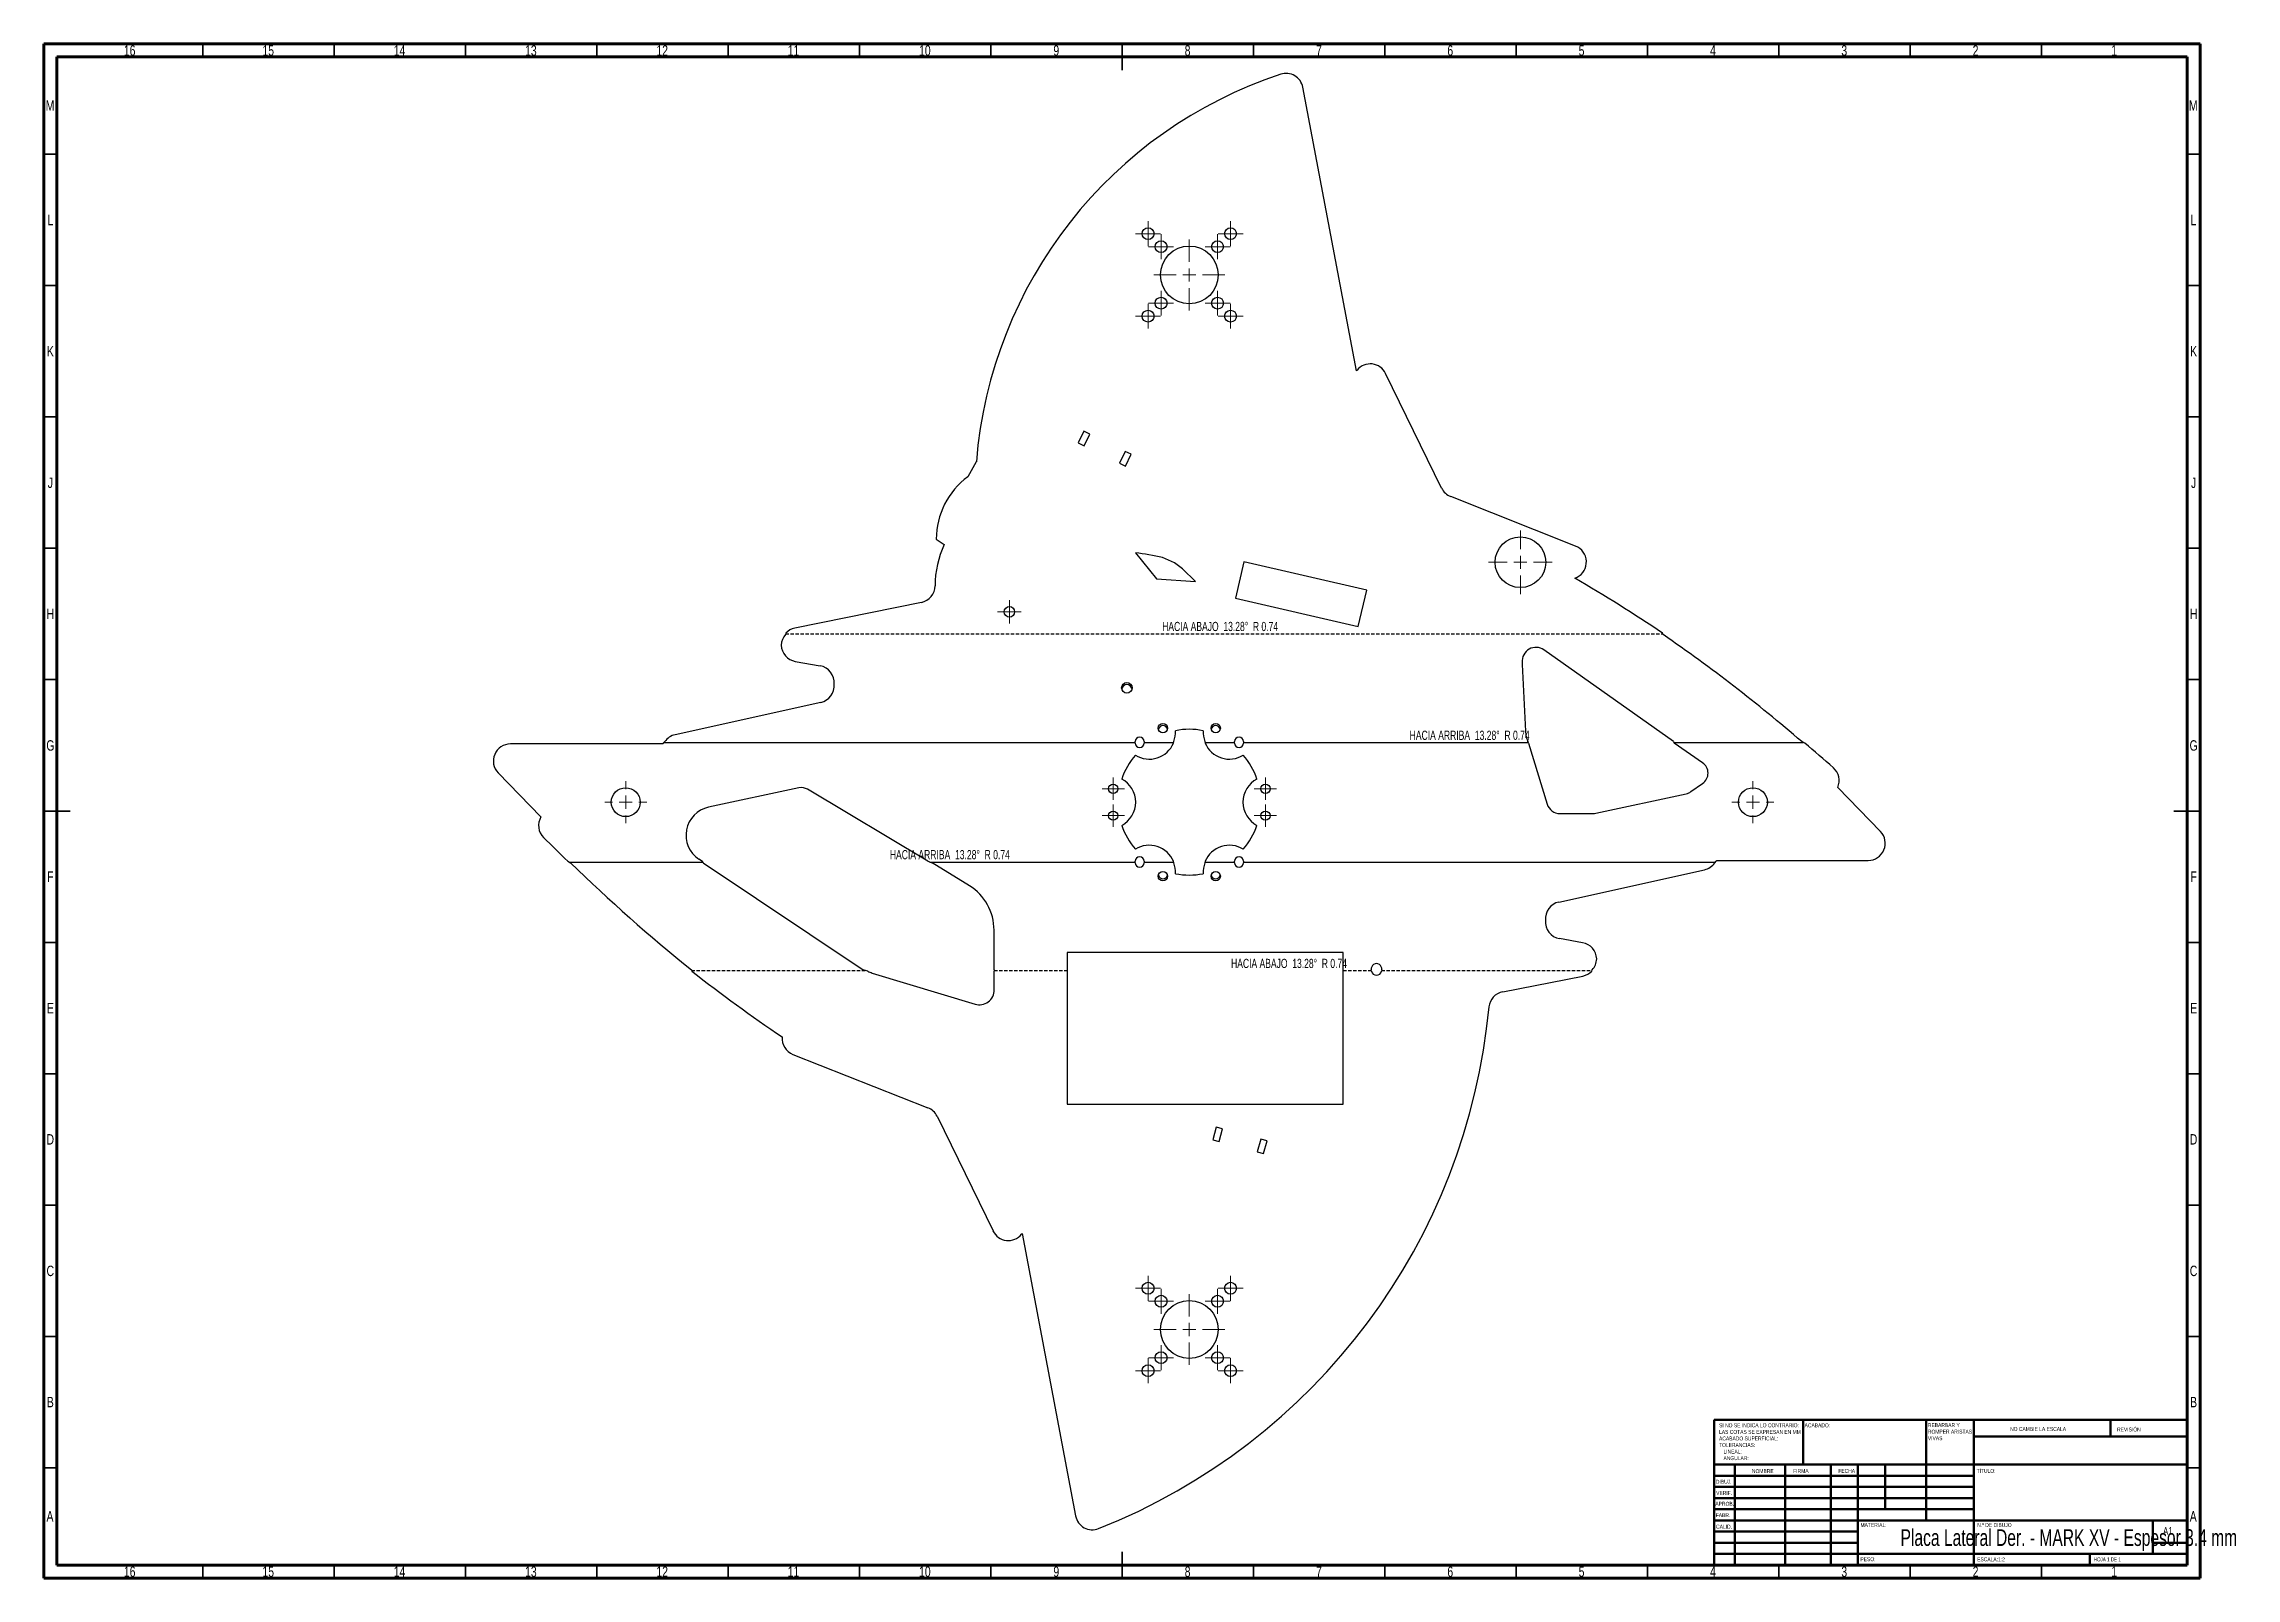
# Model space of a CAD drawing. Header units: millimetres. Extents: x 15 to 850, y 5 to 589.
import ezdxf

# ---------------------------------------------------------------- set-up
doc = ezdxf.new("R2010")
doc.units = ezdxf.units.MM
doc.linetypes.add('HIDDEN', pattern=[1.905, 1.27, -0.635])
doc.styles.add('SLDTEXTSTYLE0', font='TXT', dxfattribs={"width": 0.75})
doc.styles.add('SLDTEXTSTYLE1', font='TXT', dxfattribs={"width": 0.681818})
doc.styles.add('SLDTEXTSTYLE2', font='TXT', dxfattribs={"width": 0.7})
doc.styles.add('SLDTEXTSTYLE3', font='TXT', dxfattribs={"width": 0.694444})
doc.styles.add('SLDTEXTSTYLE4', font='TXT', dxfattribs={"width": 0.696429})

# ---------------------------------------------------------------- blocks, each defined once
blk = doc.blocks.new('SW_NOTE_0')
at = {"color": 0, "linetype": 'Continuous', "lineweight": 0, "char_height": 1.5, "attachment_point": 1, "style": 'SLDTEXTSTYLE0'}
for s, insert in [('SI NO SE INDICA LO CONTRARIO:', (0, 1.93)), ('ACABADO SUPERFICIAL:', (0, -3.07)), ('TOLERANCIAS:', (0, -5.57)), ('LAS COTAS SE EXPRESAN EN MM', (0, -0.57)), ('LINEAL:', (1.69, -8.07)), ('ANGULAR:', (1.69, -10.57))]:
    blk.add_mtext(s, dxfattribs=dict(at, insert=insert))
blk = doc.blocks.new('SW_NOTE_0_1')
at = {"color": 0, "linetype": 'Continuous', "lineweight": 0, "char_height": 1.5, "attachment_point": 1, "style": 'SLDTEXTSTYLE0'}
for s, insert in [('REBARBAR Y', (0, 1.93)), ('VIVAS', (0, -3.07)), ('ROMPER ARISTAS', (0, -0.57))]:
    blk.add_mtext(s, dxfattribs=dict(at, insert=insert))
blk = doc.blocks.new('SW_CENTERMARKSYMBOL_0')
at = {"color": 0, "linetype": 'Continuous', "lineweight": 18}
for p, q in [((0, 0), (-2.5, 0)), ((0, 2.5), (0, 4.25)), ((0, 0), (0, 2.5)), ((0, 0), (2.5, 0)), ((0, 0), (0, -2.5)), ((2.5, 0), (4.25, 0)), ((-2.5, 0), (-4.25, 0)), ((0, -2.5), (0, -4.25))]:
    blk.add_line(p, q, dxfattribs=at)
blk = doc.blocks.new('SW_CENTERMARKSYMBOL_1')
at = {"color": 0, "linetype": 'Continuous', "lineweight": 18}
for p, q in [((0, 0), (-2.5, 0)), ((0, 5), (0, 8)), ((0, 0), (0, 2.5)), ((0, 0), (2.5, 0)), ((0, 0), (0, -2.5)), ((5, 0), (8, 0)), ((-5, 0), (-8, 0)), ((0, -5), (0, -8))]:
    blk.add_line(p, q, dxfattribs=at)
blk = doc.blocks.new('SW_CENTERMARKSYMBOL_2')
at = {"color": 0, "linetype": 'Continuous', "lineweight": 18}
for p, q in [((0, 0), (-2.5, 0)), ((0, 2.5), (0, 4.25)), ((0, 0), (0, 2.5)), ((0, 0), (2.5, 0)), ((0, 0), (0, -2.5)), ((2.5, 0), (4.25, 0)), ((-2.5, 0), (-4.25, 0)), ((0, -2.5), (0, -4.25))]:
    blk.add_line(p, q, dxfattribs=at)
blk = doc.blocks.new('SW_CENTERMARKSYMBOL_3')
at = {"color": 0, "linetype": 'Continuous', "lineweight": 18}
for p, q in [((0, 0), (-2.5, 0)), ((0, 2.5), (0, 4.25)), ((0, 0), (0, 2.5)), ((0, 0), (2.5, 0)), ((0, 0), (0, -2.5)), ((2.5, 0), (4.25, 0)), ((-2.5, 0), (-4.25, 0)), ((0, -2.5), (0, -4.25))]:
    blk.add_line(p, q, dxfattribs=at)
blk = doc.blocks.new('SW_CENTERMARKSYMBOL_4')
at = {"color": 0, "linetype": 'Continuous', "lineweight": 18}
for p, q in [((0, 0), (-2.5, 0)), ((0, 5), (0, 8)), ((0, 0), (0, 2.5)), ((0, 0), (2.5, 0)), ((0, 0), (0, -2.5)), ((5, 0), (8, 0)), ((-5, 0), (-8, 0)), ((0, -5), (0, -8))]:
    blk.add_line(p, q, dxfattribs=at)
blk = doc.blocks.new('SW_CENTERMARKSYMBOL_5')
at = {"color": 0, "linetype": 'Continuous', "lineweight": 18}
for p, q in [((0, 0), (-2.5, 0)), ((0, 2.5), (0, 4.25)), ((0, 0), (0, 2.5)), ((0, 0), (2.5, 0)), ((0, 0), (0, -2.5)), ((2.5, 0), (4.25, 0)), ((-2.5, 0), (-4.25, 0)), ((0, -2.5), (0, -4.25))]:
    blk.add_line(p, q, dxfattribs=at)
blk = doc.blocks.new('SW_CENTERMARKSYMBOL_6')
at = {"color": 0, "linetype": 'Continuous', "lineweight": 18}
for p, q in [((0, 0), (-2.5, 0)), ((0, 2.5), (0, 4.75)), ((0, 0), (0, 2.5)), ((0, 0), (2.5, 0)), ((0, 0), (0, -2.5)), ((2.5, 0), (4.75, 0)), ((-2.5, 0), (-4.75, 0)), ((0, -2.5), (0, -4.75))]:
    blk.add_line(p, q, dxfattribs=at)
blk = doc.blocks.new('SW_CENTERMARKSYMBOL_7')
at = {"color": 0, "linetype": 'Continuous', "lineweight": 18}
for p, q in [((0, 0), (-2.5, 0)), ((0, 2.5), (0, 4.75)), ((0, 0), (0, 2.5)), ((0, 0), (2.5, 0)), ((0, 0), (0, -2.5)), ((2.5, 0), (4.75, 0)), ((-2.5, 0), (-4.75, 0)), ((0, -2.5), (0, -4.75))]:
    blk.add_line(p, q, dxfattribs=at)
blk = doc.blocks.new('SW_CENTERMARKSYMBOL_8')
at = {"color": 0, "linetype": 'Continuous', "lineweight": 18}
for p, q in [((0, 0), (-2.5, 0)), ((0, 2.5), (0, 4.75)), ((0, 0), (0, 2.5)), ((0, 0), (2.5, 0)), ((0, 0), (0, -2.5)), ((2.5, 0), (4.75, 0)), ((-2.5, 0), (-4.75, 0)), ((0, -2.5), (0, -4.75))]:
    blk.add_line(p, q, dxfattribs=at)
blk = doc.blocks.new('SW_CENTERMARKSYMBOL_9')
at = {"color": 0, "linetype": 'Continuous', "lineweight": 18}
for p, q in [((0, 0), (-2.5, 0)), ((0, 2.5), (0, 4.75)), ((0, 0), (0, 2.5)), ((0, 0), (2.5, 0)), ((0, 0), (0, -2.5)), ((2.5, 0), (4.75, 0)), ((-2.5, 0), (-4.75, 0)), ((0, -2.5), (0, -4.75))]:
    blk.add_line(p, q, dxfattribs=at)
blk = doc.blocks.new('SW_CENTERMARKSYMBOL_10')
at = {"color": 0, "linetype": 'Continuous', "lineweight": 18}
for p, q in [((0, 5), (0, 13.5)), ((0, 0), (-2.5, 0)), ((0, 0), (0, 2.5)), ((0, 0), (2.5, 0)), ((0, 0), (0, -2.5)), ((5, 0), (13.5, 0)), ((-5, 0), (-13.5, 0)), ((0, -5), (0, -13.5))]:
    blk.add_line(p, q, dxfattribs=at)
blk = doc.blocks.new('SW_CENTERMARKSYMBOL_11')
at = {"color": 0, "linetype": 'Continuous', "lineweight": 18}
for p, q in [((0, 0), (-2.5, 0)), ((0, 2.5), (0, 4.75)), ((0, 0), (0, 2.5)), ((0, 0), (2.5, 0)), ((0, 0), (0, -2.5)), ((2.5, 0), (4.75, 0)), ((-2.5, 0), (-4.75, 0)), ((0, -2.5), (0, -4.75))]:
    blk.add_line(p, q, dxfattribs=at)
blk = doc.blocks.new('SW_CENTERMARKSYMBOL_12')
at = {"color": 0, "linetype": 'Continuous', "lineweight": 18}
for p, q in [((0, 0), (-2.5, 0)), ((0, 2.5), (0, 4.75)), ((0, 0), (0, 2.5)), ((0, 0), (2.5, 0)), ((0, 0), (0, -2.5)), ((2.5, 0), (4.75, 0)), ((-2.5, 0), (-4.75, 0)), ((0, -2.5), (0, -4.75))]:
    blk.add_line(p, q, dxfattribs=at)
blk = doc.blocks.new('SW_CENTERMARKSYMBOL_13')
at = {"color": 0, "linetype": 'Continuous', "lineweight": 18}
for p, q in [((0, 0), (-2.5, 0)), ((0, 2.5), (0, 4.75)), ((0, 0), (0, 2.5)), ((0, 0), (2.5, 0)), ((0, 0), (0, -2.5)), ((2.5, 0), (4.75, 0)), ((-2.5, 0), (-4.75, 0)), ((0, -2.5), (0, -4.75))]:
    blk.add_line(p, q, dxfattribs=at)
blk = doc.blocks.new('SW_CENTERMARKSYMBOL_14')
at = {"color": 0, "linetype": 'Continuous', "lineweight": 18}
for p, q in [((0, 0), (-2.5, 0)), ((0, 2.5), (0, 4.75)), ((0, 0), (0, 2.5)), ((0, 0), (2.5, 0)), ((0, 0), (0, -2.5)), ((2.5, 0), (4.75, 0)), ((-2.5, 0), (-4.75, 0)), ((0, -2.5), (0, -4.75))]:
    blk.add_line(p, q, dxfattribs=at)
blk = doc.blocks.new('SW_CENTERMARKSYMBOL_15')
at = {"color": 0, "linetype": 'Continuous', "lineweight": 18}
for p, q in [((-2.5, 0), (-4.5, 0)), ((0, 0), (-2.5, 0)), ((0, 2.5), (0, 4.5)), ((0, 0), (0, 2.5)), ((0, 0), (2.5, 0)), ((0, 0), (0, -2.5)), ((2.5, 0), (4.5, 0)), ((0, -2.5), (0, -4.5))]:
    blk.add_line(p, q, dxfattribs=at)
blk = doc.blocks.new('SW_CENTERMARKSYMBOL_16')
at = {"color": 0, "linetype": 'Continuous', "lineweight": 18}
for p, q in [((0, 0), (-2.5, 0)), ((0, 2.5), (0, 4.75)), ((0, 0), (0, 2.5)), ((0, 0), (2.5, 0)), ((0, 0), (0, -2.5)), ((2.5, 0), (4.75, 0)), ((-2.5, 0), (-4.75, 0)), ((0, -2.5), (0, -4.75))]:
    blk.add_line(p, q, dxfattribs=at)
blk = doc.blocks.new('SW_CENTERMARKSYMBOL_17')
at = {"color": 0, "linetype": 'Continuous', "lineweight": 18}
for p, q in [((-2.5, 0), (-4.75, 0)), ((0, 0), (-2.5, 0)), ((0, 2.5), (0, 4.75)), ((0, 0), (0, 2.5)), ((0, 0), (2.5, 0)), ((0, 0), (0, -2.5)), ((2.5, 0), (4.75, 0)), ((0, -2.5), (0, -4.75))]:
    blk.add_line(p, q, dxfattribs=at)
blk = doc.blocks.new('SW_CENTERMARKSYMBOL_18')
at = {"color": 0, "linetype": 'Continuous', "lineweight": 18}
for p, q in [((0, 0), (-2.5, 0)), ((0, 2.5), (0, 4.75)), ((0, 0), (0, 2.5)), ((0, 0), (2.5, 0)), ((0, 0), (0, -2.5)), ((2.5, 0), (4.75, 0)), ((-2.5, 0), (-4.75, 0)), ((0, -2.5), (0, -4.75))]:
    blk.add_line(p, q, dxfattribs=at)
blk = doc.blocks.new('SW_CENTERMARKSYMBOL_19')
at = {"color": 0, "linetype": 'Continuous', "lineweight": 18}
for p, q in [((0, 0), (-2.5, 0)), ((0, 2.5), (0, 4.75)), ((0, 0), (0, 2.5)), ((0, 0), (2.5, 0)), ((0, 0), (0, -2.5)), ((2.5, 0), (4.75, 0)), ((-2.5, 0), (-4.75, 0)), ((0, -2.5), (0, -4.75))]:
    blk.add_line(p, q, dxfattribs=at)
blk = doc.blocks.new('SW_CENTERMARKSYMBOL_20')
at = {"color": 0, "linetype": 'Continuous', "lineweight": 18}
for p, q in [((0, 5), (0, 13.5)), ((-5, 0), (-13.5, 0)), ((0, 0), (-2.5, 0)), ((0, 0), (0, 2.5)), ((0, 0), (2.5, 0)), ((0, 0), (0, -2.5)), ((5, 0), (13.5, 0)), ((0, -5), (0, -13.5))]:
    blk.add_line(p, q, dxfattribs=at)
blk = doc.blocks.new('SW_CENTERMARKSYMBOL_21')
at = {"color": 0, "linetype": 'Continuous', "lineweight": 18}
for p, q in [((0, 0), (-2.5, 0)), ((0, 2.5), (0, 4.75)), ((0, 0), (0, 2.5)), ((0, 0), (2.5, 0)), ((0, 0), (0, -2.5)), ((2.5, 0), (4.75, 0)), ((-2.5, 0), (-4.75, 0)), ((0, -2.5), (0, -4.75))]:
    blk.add_line(p, q, dxfattribs=at)
blk = doc.blocks.new('SW_CENTERMARKSYMBOL_22')
at = {"color": 0, "linetype": 'Continuous', "lineweight": 18}
for p, q in [((0, 0), (-2.5, 0)), ((0, 2.5), (0, 4.75)), ((0, 0), (0, 2.5)), ((0, 0), (2.5, 0)), ((0, 0), (0, -2.5)), ((2.5, 0), (4.75, 0)), ((-2.5, 0), (-4.75, 0)), ((0, -2.5), (0, -4.75))]:
    blk.add_line(p, q, dxfattribs=at)
blk = doc.blocks.new('SW_CENTERMARKSYMBOL_23')
at = {"color": 0, "linetype": 'Continuous', "lineweight": 18}
for p, q in [((-2.5, 0), (-4.75, 0)), ((0, 0), (-2.5, 0)), ((0, 2.5), (0, 4.75)), ((0, 0), (0, 2.5)), ((0, 0), (2.5, 0)), ((0, 0), (0, -2.5)), ((2.5, 0), (4.75, 0)), ((0, -2.5), (0, -4.75))]:
    blk.add_line(p, q, dxfattribs=at)
blk = doc.blocks.new('SW_CENTERMARKSYMBOL_24')
at = {"color": 0, "linetype": 'Continuous', "lineweight": 18}
for p, q in [((-2.5, 0), (-4.75, 0)), ((0, 0), (-2.5, 0)), ((0, 2.5), (0, 4.75)), ((0, 0), (0, 2.5)), ((0, 0), (2.5, 0)), ((0, 0), (0, -2.5)), ((2.5, 0), (4.75, 0)), ((0, -2.5), (0, -4.75))]:
    blk.add_line(p, q, dxfattribs=at)
blk = doc.blocks.new('SW_CENTERMARKSYMBOL_25')
at = {"color": 0, "linetype": 'Continuous', "lineweight": 18}
for p, q in [((0, 5), (0, 12.15)), ((0, 0), (-2.5, 0)), ((0, 0), (0, 2.5)), ((0, 0), (2.5, 0)), ((0, 0), (0, -2.5)), ((5, 0), (12.15, 0)), ((-5, 0), (-12.15, 0)), ((0, -5), (0, -12.15))]:
    blk.add_line(p, q, dxfattribs=at)

msp = doc.modelspace()

# ---------------------------------------------------------------- linework, layer by layer
at = {"color": 7, "linetype": 'Continuous', "lineweight": 70}
for p, q in [((15, 5), (15, 589)), ((15, 589), (836, 589)), ((836, 589), (836, 5)), ((20, 10), (20, 584)), ((20, 584), (831, 584)), ((831, 584), (831, 10)), ((831, 10), (20, 10)), ((836, 5), (15, 5))]:
    msp.add_line(p, q, dxfattribs=at)
at = {"color": 7, "linetype": 'Continuous', "lineweight": 35}
for p, q in [((75.5, 584), (75.5, 589)), ((125.5, 584), (125.5, 589)), ((175.5, 584), (175.5, 589)), ((225.5, 584), (225.5, 589)), ((275.5, 584), (275.5, 589)), ((325.5, 584), (325.5, 589)), ((375.5, 584), (375.5, 589)), ((425.5, 589), (425.5, 579)), ((425.5, 584), (425.5, 589)), ((475.5, 584), (475.5, 589)), ((525.5, 584), (525.5, 589)), ((575.5, 584), (575.5, 589)), ((625.5, 584), (625.5, 589)), ((675.5, 584), (675.5, 589)), ((725.5, 584), (725.5, 589)), ((775.5, 584), (775.5, 589)), ((20, 547), (15, 547)), ((831, 547), (836, 547)), ((20, 497), (15, 497)), ((831, 497), (836, 497)), ((20, 447), (15, 447)), ((831, 447), (836, 447)), ((20, 397), (15, 397)), ((831, 397), (836, 397)), ((20, 347), (15, 347)), ((831, 347), (836, 347)), ((15, 297), (25, 297)), ((20, 297), (15, 297)), ((836, 297), (826, 297)), ((831, 297), (836, 297)), ((20, 247), (15, 247)), ((831, 247), (836, 247)), ((20, 197), (15, 197)), ((831, 197), (836, 197)), ((20, 147), (15, 147)), ((831, 147), (836, 147)), ((20, 97), (15, 97)), ((831, 97), (836, 97)), ((20, 47), (15, 47)), ((831, 47), (836, 47)), ((75.5, 10), (75.5, 5)), ((125.5, 10), (125.5, 5)), ((175.5, 10), (175.5, 5)), ((225.5, 10), (225.5, 5)), ((275.5, 10), (275.5, 5)), ((325.5, 10), (325.5, 5)), ((375.5, 10), (375.5, 5)), ((425.5, 5), (425.5, 15)), ((425.5, 10), (425.5, 5)), ((475.5, 10), (475.5, 5)), ((525.5, 10), (525.5, 5)), ((575.5, 10), (575.5, 5)), ((625.5, 10), (625.5, 5)), ((675.5, 10), (675.5, 5)), ((725.5, 10), (725.5, 5)), ((775.5, 10), (775.5, 5))]:
    msp.add_line(p, q, dxfattribs=at)
at = {"color": 7, "linetype": 'Continuous', "lineweight": 25}
for p, q in [((514.8, 464.59), (494.33, 572.49)), ((515, 464.83), (514.8, 464.59)), ((547.16, 419.86), (525.86, 463.55)), ((410.98, 441.57), (408.79, 437.08)), ((408.79, 437.08), (411.03, 435.98)), ((413.23, 440.47), (410.98, 441.57)), ((411.03, 435.98), (413.23, 440.47)), ((370.02, 429.96), (366.83, 424.2)), ((426.71, 433.9), (424.52, 429.4)), ((424.52, 429.4), (426.76, 428.31)), ((428.95, 432.8), (426.71, 433.9)), ((426.76, 428.31), (428.95, 432.8)), ((598.19, 397.85), (550.62, 416.66)), ((354.74, 400.49), (357.82, 398.39)), ((430.62, 395.27), (438.58, 385.43)), ((445.43, 391.49), (440.87, 393.49)), ((438.58, 385.43), (453.5, 384.36)), ((448.56, 389.12), (445.43, 391.49)), ((453.5, 384.36), (448.56, 389.12)), ((471.85, 391.83), (468.67, 377.99)), ((518.64, 381.08), (471.85, 391.83)), ((597.94, 385.61), (598.72, 386)), ((349.09, 376.39), (300.92, 366.62)), ((468.67, 377.99), (515.46, 367.24)), ((515.46, 367.24), (518.64, 381.08)), ((297.48, 364.7), (297.33, 364.14)), ((631.54, 364.14), (631.29, 364.7)), ((301.1, 353.96), (310.55, 352.27)), ((577.8, 353.54), (577.8, 353.41)), ((577.8, 352.74), (579.06, 327.39)), ((635.43, 323.41), (586.13, 358.32)), ((310.81, 338.36), (255.32, 326.05)), ((250.69, 322.52), (192.64, 322.52)), ((251.4, 323.41), (250.84, 322.85)), ((430.45, 322.85), (430.45, 323.41)), ((433.94, 323.41), (433.95, 322.85)), ((445.09, 322.85), (445.16, 323.41)), ((457.07, 323.41), (457.14, 322.85)), ((468.28, 322.85), (468.29, 323.41)), ((471.78, 323.41), (471.78, 322.85)), ((579.42, 325.27), (579.98, 323.41)), ((580.27, 322.85), (579.98, 323.41)), ((580.27, 322.85), (587.35, 299.61)), ((635.43, 323.41), (635.68, 322.85)), ((646.53, 315.37), (635.68, 322.85)), ((685.44, 322.85), (684.31, 323.41)), ((187.98, 311.48), (204.26, 294.78)), ((302.49, 305.79), (268.09, 298.45)), ((351.56, 277.85), (305.75, 305.25)), ((605.88, 296.15), (640.3, 303.59)), ((642.1, 304.37), (646.55, 307.46)), ((714.25, 289.22), (697.97, 305.93)), ((592.17, 296.04), (604.82, 296.04)), ((214.55, 277.85), (215.55, 277.29)), ((264.43, 278.73), (265.78, 277.85)), ((266.04, 277.29), (265.78, 277.85)), ((266.04, 277.29), (326.94, 236.56)), ((351.56, 277.85), (353.15, 277.29)), ((367.42, 268.52), (353.15, 277.29)), ((430.45, 277.29), (430.45, 277.85)), ((433.95, 277.85), (433.94, 277.29)), ((445.16, 277.29), (445.09, 277.85)), ((457.14, 277.85), (457.07, 277.29)), ((468.29, 277.29), (468.28, 277.85)), ((471.78, 277.85), (471.78, 277.29)), ((651.18, 277.29), (651.74, 277.85)), ((651.9, 278.19), (709.59, 278.19)), ((591.78, 262.34), (647.27, 274.65)), ((376.84, 236.56), (376.78, 251.63)), ((509.65, 243.17), (404.65, 243.17)), ((404.65, 243.17), (404.65, 185.35)), ((509.65, 185.35), (509.65, 243.17)), ((600.85, 246.86), (592.04, 248.43)), ((261.53, 236.56), (261.75, 236)), ((328.66, 236), (326.94, 236.56)), ((330.41, 235.33), (369.53, 223.48)), ((376.84, 236.56), (376.84, 236)), ((376.87, 228.94), (376.84, 236)), ((520.44, 236), (520.41, 236.56)), ((524.36, 236.56), (524.33, 236)), ((570.43, 228.2), (600.99, 234.19)), ((604.36, 236), (604.52, 236.56)), ((300.21, 204.36), (351.61, 184.04)), ((404.65, 185.35), (509.65, 185.35)), ((355.07, 180.84), (376.37, 137.15)), ((461.38, 176.62), (460.09, 171.79)), ((463.8, 175.97), (461.38, 176.62)), ((462.5, 171.14), (463.8, 175.97)), ((460.09, 171.79), (462.5, 171.14)), ((478.29, 172.09), (476.99, 167.26)), ((476.99, 167.26), (479.41, 166.61)), ((480.7, 171.44), (478.29, 172.09)), ((479.41, 166.61), (480.7, 171.44)), ((387.23, 135.87), (387.43, 136.12)), ((387.43, 136.12), (407.81, 28.69))]:
    msp.add_line(p, q, dxfattribs=at)
at = {"color": 7, "linetype": 'HIDDEN'}
for p, q in [((297.41, 364.42), (631.41, 364.42)), ((261.64, 236.28), (327.8, 236.28)), ((376.84, 236.28), (404.65, 236.28)), ((509.65, 236.28), (520.42, 236.28)), ((524.34, 236.28), (604.44, 236.28))]:
    msp.add_line(p, q, dxfattribs=at)
at = {"color": 7, "linetype": 'Continuous'}
for p, q in [((251.12, 323.13), (430.45, 323.13)), ((433.94, 323.13), (445.12, 323.13)), ((457.1, 323.13), (468.28, 323.13)), ((471.78, 323.13), (580.12, 323.13)), ((635.55, 323.13), (684.87, 323.13)), ((215.05, 277.57), (265.91, 277.57)), ((352.36, 277.57), (430.45, 277.57)), ((433.94, 277.57), (445.12, 277.57)), ((457.1, 277.57), (468.28, 277.57)), ((471.78, 277.57), (651.46, 277.57))]:
    msp.add_line(p, q, dxfattribs=at)
at = {"color": 7, "linetype": 'Continuous', "lineweight": 50}
for p, q in [((651, 65.25), (831, 65.25)), ((651, 65.25), (651, 10)), ((684.8, 48.25), (684.8, 65.25)), ((731.6, 65.25), (731.6, 27)), ((749.8, 65.25), (749.8, 10)), ((831, 58.88), (749.8, 58.88)), ((801.8, 58.88), (801.8, 65.25)), ((831, 48.25), (651, 48.25)), ((749.8, 44), (651, 44)), ((658.8, 48.25), (658.8, 10)), ((677.99, 48.25), (677.99, 10)), ((695.4, 48.25), (695.4, 10)), ((705.6, 10), (705.6, 48.25)), ((716, 31.25), (716, 48.25)), ((749.8, 39.75), (651, 39.75)), ((749.8, 35.5), (651, 35.5)), ((749.8, 31.25), (651, 31.25)), ((705.6, 27), (651, 27)), ((705.6, 27), (831, 27)), ((818, 14.25), (818, 27)), ((705.6, 22.75), (651, 22.75)), ((705.6, 18.5), (651, 18.5)), ((831, 18.5), (818, 18.5)), ((651, 14.25), (831, 14.25)), ((794, 10), (794, 14.25))]:
    msp.add_line(p, q, dxfattribs=at)
at = {"color": 7, "linetype": 'Continuous', "lineweight": 25}
for centre, radius in [((435.42, 516.75), 2.25), ((466.81, 516.75), 2.25), ((440.37, 511.8), 2.25), ((451.11, 501.05), 11), ((461.86, 511.8), 2.25), ((440.37, 490.3), 2.25), ((461.86, 490.3), 2.25), ((435.42, 485.35), 2.25), ((466.81, 485.35), 2.25), ((577.15, 391.68), 9.65), ((382.61, 372.81), 2), ((236.53, 300.35), 5.5), ((422.13, 305.46), 1.75), ((480.1, 305.46), 1.75), ((665.69, 300.35), 5.5), ((422.13, 295.24), 1.75), ((480.1, 295.24), 1.75), ((435.42, 115.35), 2.25), ((466.81, 115.35), 2.25), ((440.37, 110.4), 2.25), ((451.11, 99.65), 11), ((461.86, 110.4), 2.25), ((435.42, 83.95), 2.25), ((440.37, 88.9), 2.25), ((461.86, 88.9), 2.25), ((466.81, 83.95), 2.25)]:
    msp.add_circle(centre, radius, dxfattribs=at)
for centre, radius, start, end in [((539.16, 416.34), 169.68, 108.29077, 175.39764), ((487.94, 571.28), 6.5, 10.74058, 108.29077), ((520.02, 460.7), 6.5, 25.99393, 140.55052), ((384.16, 400.43), 29.42, 126.10723, 179.88004), ((553.01, 422.71), 6.5, 205.99393, 248.42769), ((391.1, 382.68), 36.8, 154.72969, 179.89004), ((416.9, 286.13), 110, 77.4151, 82.8378), ((595.8, 391.81), 6.5, 296.64784, 68.42769), ((281.18, -156.86), 628.17, 56.12774, 59.7183), ((347.8, 382.76), 6.5, 281.47302, 359.89004), ((302.22, 360.25), 6.5, 101.47302, 136.72301), ((192.64, 316.02), 6.5, 90, 224.24761), ((256.69, 320.01), 6.5, 154.13826, 157.34338), ((451.11, 300.35), 27.22, 138.85409, 161.07602), ((432.2, 322.9), 1.75, 181.51011, 358.48989), ((435.9, 326.73), 9.98, 238.03401, 337.11311), ((466.33, 326.73), 9.98, 202.88689, 301.96599), ((470.03, 322.9), 1.75, 181.51011, 358.48989), ((451.11, 300.35), 27.22, 18.92398, 41.14591), ((281.18, -157.96), 628.17, 48.63136, 49.94283), ((420.71, 300.35), 9.98, 297.77882, 62.22118), ((481.52, 300.35), 9.98, 117.77882, 242.22118), ((643.81, 311.41), 4.81, 304.79952, 55.42969), ((692.04, 308.59), 6.5, 335.81623, 48.63136), ((303.43, 301.39), 4.51, 59.12003, 102.05216), ((639.25, 308.47), 5, 282.18116, 304.79952), ((209.86, 291.49), 6.5, 149.63723, 225.1635), ((270.35, 287.83), 10.86, 102.05216, 236.94305), ((592.17, 301.07), 5.03, 196.95289, 270), ((604.82, 301.04), 5, 270, 282.18116), ((648.2, 732.33), 628.17, 225.1635, 226.34372), ((451.11, 300.35), 27.22, 198.92398, 221.14591), ((435.9, 273.97), 9.98, 22.88689, 121.96599), ((466.33, 273.97), 9.98, 58.03401, 157.11311), ((451.11, 300.35), 27.22, 318.85409, 341.07602), ((709.59, 284.69), 6.5, 270, 44.24761), ((432.2, 277.81), 1.75, 1.51011, 178.48989), ((470.03, 277.81), 1.75, 1.51011, 178.48989), ((645.9, 280.69), 6.5, 334.1008, 337.34338), ((648.2, 731.23), 628.17, 232.03378, 235.91156), ((334.36, 248.35), 13.61, 245.22408, 253.14464), ((522.38, 236.47), 2, 193.71184, 346.28816), ((599.74, 240.57), 6.5, 281.09143, 315.32711), ((371.18, 228.92), 5.69, 253.14464, 0.21066), ((571.68, 221.82), 6.5, 101.09143, 174.69511), ((328.95, 244.36), 237.28, 291.67819, 354.69511), ((302.6, 210.41), 6.5, 174.80808, 248.42769), ((349.22, 178), 6.5, 25.99393, 68.42769), ((382.21, 140), 6.5, 205.99393, 320.55052), ((414.19, 29.9), 6.5, 190.74058, 291.67819)]:
    msp.add_arc(centre, radius, start, end, dxfattribs=at)
for centre, major_axis, start_param, end_param in [((302.22, 359.73), (0, -6.68), 3.992235, 4.652289), ((302.22, 360.54), (0, -6.68), 4.772489, 6.11117), ((583.11, 353.82), (0, -5.47), 2.538227, 4.763712), ((281.18, -171.57), (0, -645.42), 2.444816, 2.549927), ((309.44, 345.69), (0, 6.68), 4.652289, 6.11117), ((583.11, 353.02), (0, -5.47), 4.640909, 4.763712), ((309.44, 344.89), (0, 6.68), 3.354194, 4.772489), ((427.33, 343.08), (0, -2.05), 1.767265, 4.51592), ((256.69, 319.52), (0, -6.68), 3.354194, 4.090768), ((441.05, 327.74), (0, -1.8), 1.795784, 4.487402), ((435.9, 327.23), (0, -10.25), 1.189674, 1.604412), ((451.11, 300.12), (0, -27.97), 2.947757, 3.335428), ((466.33, 327.23), (0, -10.25), 4.678774, 5.093511), ((461.18, 327.74), (0, -1.8), 1.795784, 4.487402), ((587.61, 327.84), (0, -8.79), 4.763712, 5.008273), ((432.2, 323.29), (0, -1.8), 1.641166, 4.642019), ((470.03, 323.29), (0, -1.8), 1.641166, 4.642019), ((648.2, 745.22), (0, 645.42), 2.38184, 2.47852), ((432.2, 277.41), (0, 1.8), 1.641166, 4.642019), ((435.9, 273.47), (0, 10.25), 4.678774, 5.093511), ((466.33, 273.47), (0, 10.25), 1.189674, 1.604412), ((470.03, 277.41), (0, 1.8), 1.641166, 4.642019), ((645.9, 281.18), (0, 6.68), 3.354194, 4.090044), ((357.55, 251.56), (0, 19.76), 4.716066, 5.744228), ((441.05, 272.97), (0, 1.8), 1.795784, 4.487402), ((451.11, 300.58), (0, 27.97), 2.947757, 3.335428), ((461.18, 272.97), (0, 1.8), 1.795784, 4.487402), ((593.15, 255.82), (0, -6.68), 3.354194, 4.772489), ((593.15, 255.01), (0, -6.68), 4.652289, 6.11117), ((599.74, 240.28), (0, 6.68), 4.772489, 6.11117), ((522.38, 236.88), (0, 2.05), 4.559335, 8.007035), ((599.74, 241.08), (0, 6.68), 3.968665, 4.652289)]:
    msp.add_ellipse(centre, major_axis=major_axis, ratio=0.973272, start_param=start_param, end_param=end_param, dxfattribs=at)
for centre, major_axis in [((427.33, 343.88), (0, -2.05)), ((441.05, 328.54), (0, -1.8)), ((461.18, 328.54), (0, -1.8)), ((441.05, 272.16), (0, 1.8)), ((461.18, 272.16), (0, 1.8))]:
    msp.add_ellipse(centre, major_axis=major_axis, ratio=0.973272, dxfattribs=at)

# ---------------------------------------------------------------- block references
at = {"color": 7, "linetype": 'Continuous', "lineweight": 0}
for name, p in [('SW_CENTERMARKSYMBOL_23', (435.42, 516.75)), ('SW_CENTERMARKSYMBOL_16', (466.81, 516.75)), ('SW_CENTERMARKSYMBOL_24', (440.37, 511.8)), ('SW_CENTERMARKSYMBOL_20', (451.11, 501.05)), ('SW_CENTERMARKSYMBOL_17', (461.86, 511.8)), ('SW_CENTERMARKSYMBOL_21', (440.37, 490.3)), ('SW_CENTERMARKSYMBOL_19', (461.86, 490.3)), ('SW_CENTERMARKSYMBOL_22', (435.42, 485.35)), ('SW_CENTERMARKSYMBOL_18', (466.81, 485.35)), ('SW_CENTERMARKSYMBOL_25', (577.15, 391.68)), ('SW_CENTERMARKSYMBOL_15', (382.61, 372.81)), ('SW_CENTERMARKSYMBOL_3', (422.13, 305.46)), ('SW_CENTERMARKSYMBOL_0', (480.1, 305.46)), ('SW_CENTERMARKSYMBOL_4', (236.53, 300.35)), ('SW_CENTERMARKSYMBOL_1', (665.69, 300.35)), ('SW_CENTERMARKSYMBOL_5', (422.13, 295.24)), ('SW_CENTERMARKSYMBOL_2', (480.1, 295.24)), ('SW_CENTERMARKSYMBOL_8', (435.42, 115.35)), ('SW_CENTERMARKSYMBOL_11', (466.81, 115.35)), ('SW_CENTERMARKSYMBOL_9', (440.37, 110.4)), ('SW_CENTERMARKSYMBOL_10', (451.11, 99.65)), ('SW_CENTERMARKSYMBOL_12', (461.86, 110.4)), ('SW_CENTERMARKSYMBOL_7', (440.37, 88.9)), ('SW_CENTERMARKSYMBOL_14', (461.86, 88.9)), ('SW_CENTERMARKSYMBOL_6', (435.42, 83.95)), ('SW_CENTERMARKSYMBOL_13', (466.81, 83.95)), ('SW_NOTE_0', (652.8, 61.99)), ('SW_NOTE_0_1', (732.31, 62.07))]:
    msp.add_blockref(name, p, dxfattribs=at)

# ---------------------------------------------------------------- texts
for s, insert, char_height, attachment_point, style in [('16', (47.67, 588.44), 3.969, 2, 'SLDTEXTSTYLE0'), ('15', (100.42, 588.44), 3.969, 2, 'SLDTEXTSTYLE0'), ('14', (150.42, 588.44), 3.969, 2, 'SLDTEXTSTYLE0'), ('13', (200.42, 588.44), 3.969, 2, 'SLDTEXTSTYLE0'), ('12', (250.42, 588.44), 3.969, 2, 'SLDTEXTSTYLE0'), ('11', (300.42, 588.44), 3.969, 2, 'SLDTEXTSTYLE0'), ('10', (350.42, 588.44), 3.969, 2, 'SLDTEXTSTYLE0'), ('9', (400.46, 588.44), 3.97, 2, 'SLDTEXTSTYLE0'), ('8', (450.46, 588.44), 3.97, 2, 'SLDTEXTSTYLE0'), ('7', (500.46, 588.44), 3.97, 2, 'SLDTEXTSTYLE0'), ('6', (550.46, 588.44), 3.97, 2, 'SLDTEXTSTYLE0'), ('5', (600.46, 588.44), 3.97, 2, 'SLDTEXTSTYLE0'), ('4', (650.46, 588.44), 3.97, 2, 'SLDTEXTSTYLE0'), ('3', (700.46, 588.44), 3.97, 2, 'SLDTEXTSTYLE0'), ('2', (750.46, 588.44), 3.97, 2, 'SLDTEXTSTYLE0'), ('1', (803.21, 588.44), 3.97, 2, 'SLDTEXTSTYLE0'), ('M', (17.36, 567.5), 3.97, 2, 'SLDTEXTSTYLE0'), ('M', (833.36, 567.5), 3.97, 2, 'SLDTEXTSTYLE0'), ('L', (17.45, 523.94), 3.97, 2, 'SLDTEXTSTYLE0'), ('L', (833.45, 523.94), 3.97, 2, 'SLDTEXTSTYLE0'), ('K', (17.49, 474), 3.97, 2, 'SLDTEXTSTYLE0'), ('K', (833.49, 474), 3.97, 2, 'SLDTEXTSTYLE0'), ('J', (17.47, 423.94), 3.97, 2, 'SLDTEXTSTYLE0'), ('J', (833.47, 423.94), 3.97, 2, 'SLDTEXTSTYLE0'), ('H', (17.49, 374), 3.97, 2, 'SLDTEXTSTYLE0'), ('HACIA ABAJO  13.28°  R 0.74', (462.84, 368.99), 3.5, 2, 'SLDTEXTSTYLE3'), ('H', (833.49, 374), 3.97, 2, 'SLDTEXTSTYLE0'), ('HACIA ARRIBA  13.28°  R 0.74', (557.85, 327.58), 3.5, 2, 'SLDTEXTSTYLE4'), ('G', (17.49, 323.94), 3.97, 2, 'SLDTEXTSTYLE0'), ('G', (833.49, 323.94), 3.97, 2, 'SLDTEXTSTYLE0'), ('HACIA ARRIBA  13.28°  R 0.74', (359.94, 282.14), 3.5, 2, 'SLDTEXTSTYLE4'), ('F', (17.46, 274), 3.97, 2, 'SLDTEXTSTYLE0'), ('F', (833.46, 274), 3.97, 2, 'SLDTEXTSTYLE0'), ('HACIA ABAJO  13.28°  R 0.74', (489.07, 240.73), 3.5, 2, 'SLDTEXTSTYLE3'), ('E', (17.51, 223.94), 3.97, 2, 'SLDTEXTSTYLE0'), ('E', (833.51, 223.94), 3.97, 2, 'SLDTEXTSTYLE0'), ('D', (17.45, 174), 3.97, 2, 'SLDTEXTSTYLE0'), ('D', (833.45, 174), 3.97, 2, 'SLDTEXTSTYLE0'), ('C', (17.46, 123.94), 3.97, 2, 'SLDTEXTSTYLE0'), ('C', (833.46, 123.94), 3.97, 2, 'SLDTEXTSTYLE0'), ('B', (17.47, 74), 3.97, 2, 'SLDTEXTSTYLE0'), ('B', (833.47, 74), 3.97, 2, 'SLDTEXTSTYLE0'), ('ACABADO:', (685.37, 63.92), 1.5, 1, 'SLDTEXTSTYLE0'), ('NO CAMBIE LA ESCALA', (763.61, 62.53), 1.5, 1, 'SLDTEXTSTYLE0'), ('REVISIÓN', (804.33, 62.33), 1.5, 1, 'SLDTEXTSTYLE0'), ('DIBUJ.', (651.59, 42.43), 1.5, 1, 'SLDTEXTSTYLE0'), ('NOMBRE', (665.32, 46.5), 1.5, 1, 'SLDTEXTSTYLE0'), ('FIRMA', (681.03, 46.56), 1.5, 1, 'SLDTEXTSTYLE0'), ('FECHA', (698.21, 46.58), 1.5, 1, 'SLDTEXTSTYLE0'), ('TÍTULO:', (750.86, 46.58), 1.5, 1, 'SLDTEXTSTYLE0'), ('APROB.', (651.4, 34.06), 1.5, 1, 'SLDTEXTSTYLE0'), ('VERIF.', (651.7, 38.15), 1.5, 1, 'SLDTEXTSTYLE0'), ('A', (17.34, 30.5), 3.97, 2, 'SLDTEXTSTYLE0'), ('FABR.', (651.54, 29.73), 1.5, 1, 'SLDTEXTSTYLE0'), ('CALID.', (651.67, 25.35), 1.5, 1, 'SLDTEXTSTYLE0'), ('MATERIAL:', (706.65, 25.99), 1.5, 1, 'SLDTEXTSTYLE0'), ('N.º DE DIBUJO', (751.07, 25.99), 1.5, 1, 'SLDTEXTSTYLE0'), ('A', (833.34, 30.5), 3.97, 2, 'SLDTEXTSTYLE0'), ('Placa Lateral Der. - MARK XV - Espesor 3.4 mm', (785.98, 23.61), 6.35, 2, 'SLDTEXTSTYLE2'), ('A1', (821.87, 24.41), 2.91, 1, 'SLDTEXTSTYLE0'), ('16', (47.67, 9.44), 3.969, 2, 'SLDTEXTSTYLE0'), ('15', (100.42, 9.44), 3.969, 2, 'SLDTEXTSTYLE0'), ('14', (150.42, 9.44), 3.969, 2, 'SLDTEXTSTYLE0'), ('13', (200.42, 9.44), 3.969, 2, 'SLDTEXTSTYLE0'), ('12', (250.42, 9.44), 3.969, 2, 'SLDTEXTSTYLE0'), ('11', (300.42, 9.44), 3.969, 2, 'SLDTEXTSTYLE0'), ('10', (350.42, 9.44), 3.969, 2, 'SLDTEXTSTYLE0'), ('9', (400.46, 9.44), 3.97, 2, 'SLDTEXTSTYLE0'), ('8', (450.46, 9.44), 3.97, 2, 'SLDTEXTSTYLE0'), ('7', (500.46, 9.44), 3.97, 2, 'SLDTEXTSTYLE0'), ('6', (550.46, 9.44), 3.97, 2, 'SLDTEXTSTYLE0'), ('5', (600.46, 9.44), 3.97, 2, 'SLDTEXTSTYLE0'), ('4', (650.46, 9.44), 3.97, 2, 'SLDTEXTSTYLE0'), ('3', (700.46, 9.44), 3.97, 2, 'SLDTEXTSTYLE0'), ('PESO:', (706.62, 12.95), 1.499, 1, 'SLDTEXTSTYLE0'), ('2', (750.46, 9.44), 3.97, 2, 'SLDTEXTSTYLE0'), ('ESCALA:1:2', (751.07, 12.9), 1.5, 1, 'SLDTEXTSTYLE0'), ('HOJA 1 DE 1', (795.48, 12.9), 1.5, 1, 'SLDTEXTSTYLE1'), ('1', (803.21, 9.44), 3.97, 2, 'SLDTEXTSTYLE0')]:
    msp.add_mtext(s, dxfattribs=dict(at, insert=insert, char_height=char_height, attachment_point=attachment_point, style=style))

doc.saveas('drawing.dxf')
